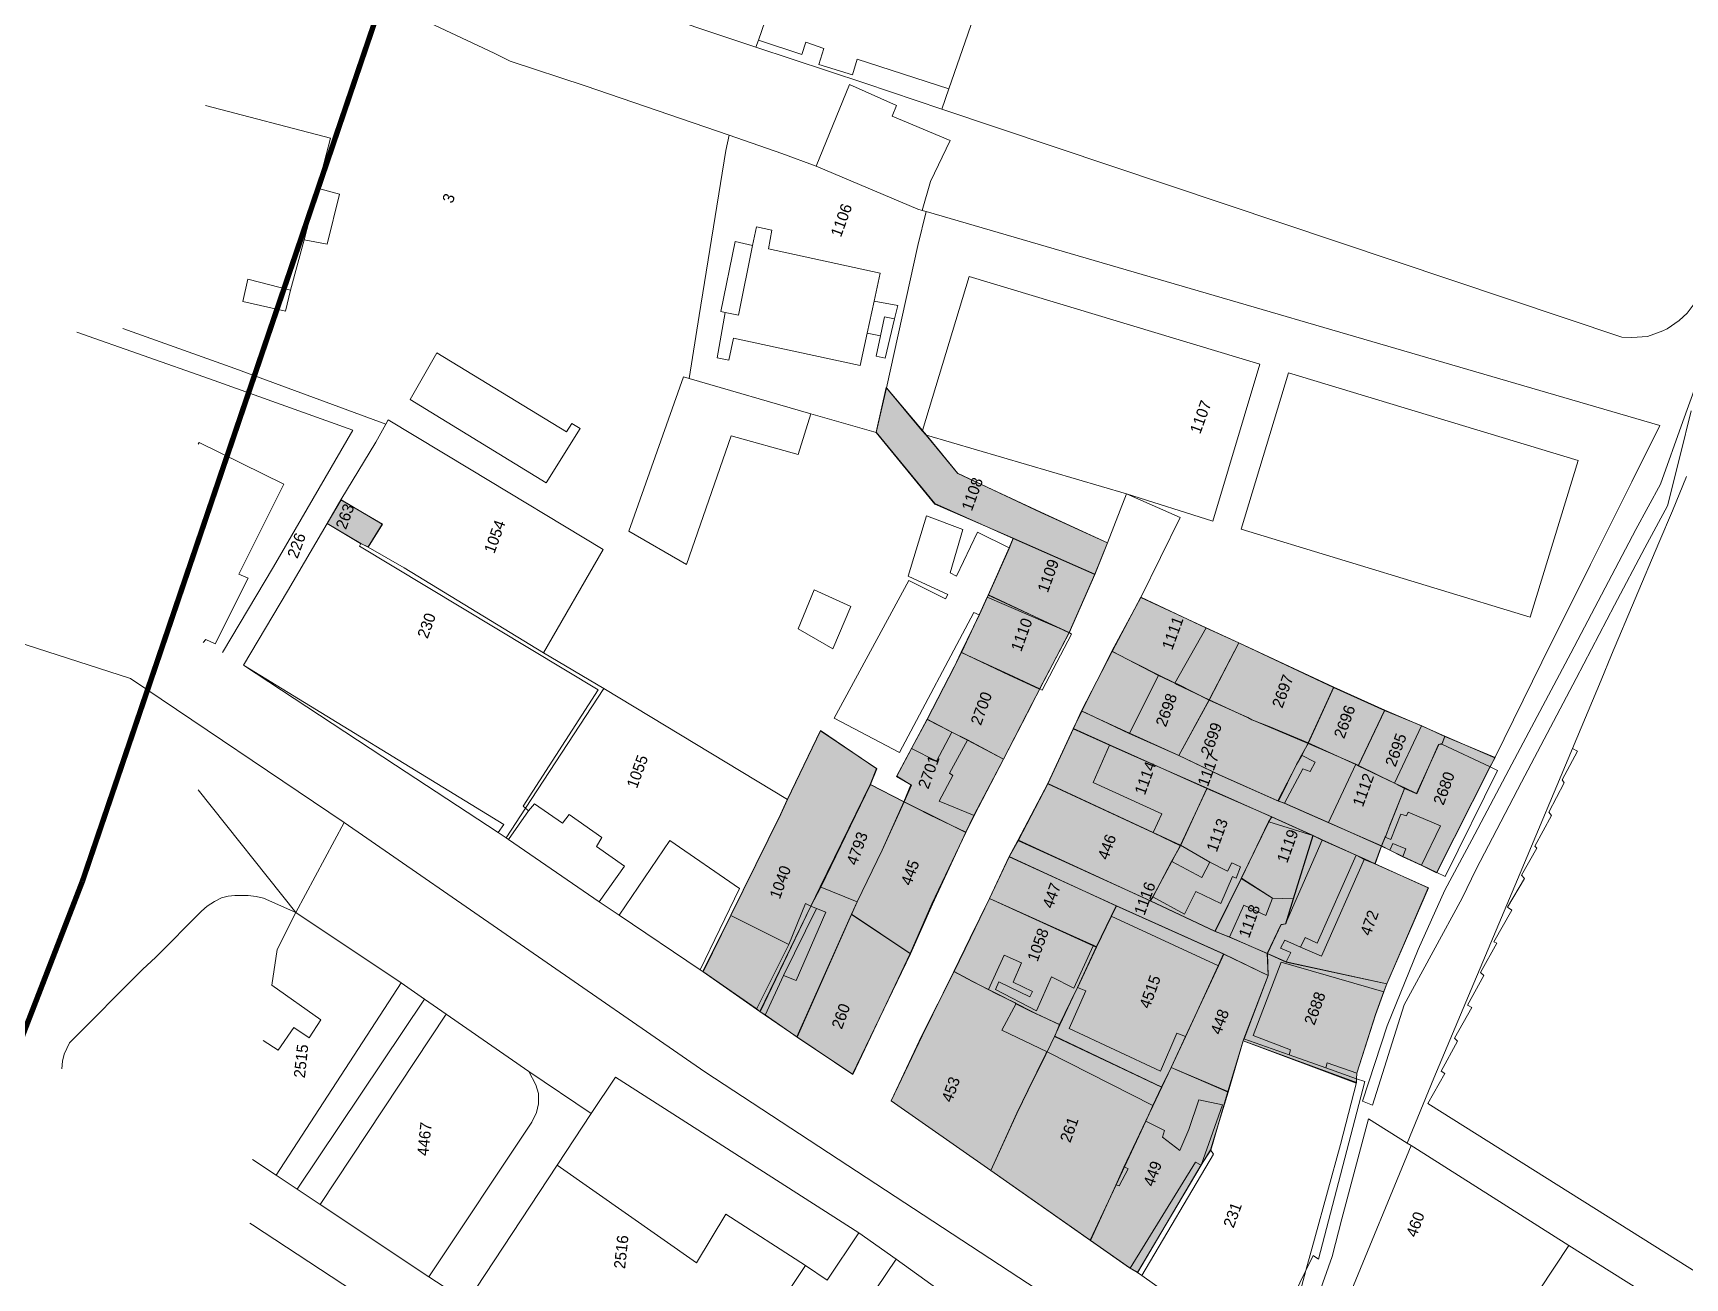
# Model space of a CAD drawing. Header units: metres. Extents: x -334221 to -333355, y -28172 to -27148.
# Drawn here: x -334085.6 to -333903, y -27950 to -27812.4 of the extents above; entities that cross this region are included whole.
import ezdxf

# ---------------------------------------------------------------- set-up
doc = ezdxf.new("R2010")
doc.units = ezdxf.units.M
doc.linetypes.add('DASHED', pattern=[1.524, 1.27, -0.254])
for name, color, linetype, lineweight, true_color in [('EB-01-HISTORY-1930S-GRID', 7, 'CONTINUOUS', 18, 0x8a7358), ('EB-01-HISTORY-1968-RIVER', 7, 'DASHED', 18, 0x62705d), ('EB-BASE-DIVIDING', 7, 'CONTINUOUS', 18, 0xc8bcac), ('EB-BASE-EASEMENTS', 7, 'CONTINUOUS', 18, 0x71806b), ('EB-BASE-PARCEL-NUMBERS', 7, 'CONTINUOUS', 9, 0x8a8d90), ('EB-BASE-PARCELS', 7, 'CONTINUOUS', 18, 0x8a8d90), ('EB-BASE-SECTIONS', 7, 'CONTINUOUS', 9, 0xded8cf), ('EB-BASE-SHEETS', 7, 'CONTINUOUS', 9, 0xded8cf), ('EB-BASE-STRUCTURES', 7, 'CONTINUOUS', 18, 0x4e504d)]:
    doc.layers.add(name, color=color, linetype=linetype, lineweight=lineweight, true_color=true_color)
doc.styles.add('OD-INTER', font='Inter.ttf')

msp = doc.modelspace()

# ---------------------------------------------------------------- hatches: boundary and pattern name
at = {"layer": 'EB-01-HISTORY-1930S-GRID', "transparency": 33554630}
for points in [[(-333966.8, -27868.75), (-333968.22, -27872.25), (-333977.25, -27868.27), (-333985.91, -27864.41), (-333992.39, -27856.52), (-333991.28, -27851.56), (-333987.29, -27856.37), (-333986.84, -27856.83), (-333983.38, -27861.06), (-333974.18, -27865.38), (-333966.8, -27868.75)], [(-334049.39, -27868.83), (-334053.1, -27866.59), (-334051.53, -27863.98), (-334047, -27866.69), (-334048.57, -27869.19), (-334049.39, -27868.83)], [(-333979.97, -27874.5), (-333977.66, -27869.36), (-333977.25, -27868.27), (-333968.22, -27872.25), (-333971.04, -27878.7), (-333979.97, -27874.5)], [(-333980.97, -27876.68), (-333980.07, -27874.72), (-333979.97, -27874.5), (-333971.04, -27878.7), (-333974.32, -27884.91), (-333977.69, -27883.35), (-333982.24, -27881.19), (-333982.97, -27880.83), (-333980.97, -27876.68)], [(-333955.93, -27878.12), (-333952.29, -27879.81), (-333955.57, -27886.13), (-333959.11, -27884.34), (-333959.39, -27884.22), (-333961.12, -27883.38), (-333966.3, -27880.75), (-333963.13, -27874.76), (-333955.93, -27878.12)], [(-333944.62, -27890.84), (-333948.91, -27889.03), (-333950.83, -27888.29), (-333951.28, -27888.06), (-333955.57, -27886.13), (-333952.29, -27879.81), (-333941.81, -27884.73), (-333944.62, -27890.84)], [(-333978.29, -27892.65), (-333982.29, -27890.51), (-333984.02, -27889.67), (-333986.75, -27888.25), (-333983.77, -27882.47), (-333982.97, -27880.83), (-333982.24, -27881.19), (-333977.69, -27883.35), (-333974.32, -27884.91), (-333975.12, -27886.55), (-333978.29, -27892.65)], [(-333959.11, -27884.34), (-333955.57, -27886.13), (-333958.93, -27892.23), (-333964.4, -27889.81), (-333969.68, -27887.29), (-333966.3, -27880.75), (-333961.12, -27883.38), (-333959.39, -27884.22), (-333959.11, -27884.34)], [(-333944.62, -27890.84), (-333941.81, -27884.73), (-333936.16, -27887.26), (-333939.07, -27893.37), (-333939.34, -27893.25), (-333944.62, -27890.84)], [(-333937.23, -27904.2), (-333938.41, -27903.72), (-333939.32, -27903.24), (-333943.06, -27901.56), (-333944.06, -27901.08), (-333948.62, -27899.03), (-333955.82, -27895.89), (-333964.2, -27892.15), (-333966.57, -27891.07), (-333970.58, -27889.26), (-333969.68, -27887.29), (-333964.4, -27889.81), (-333958.93, -27892.23), (-333954.47, -27894.38), (-333947.91, -27897.28), (-333947.27, -27897.52), (-333942.34, -27899.69), (-333936.51, -27902.23), (-333937.23, -27904.2)], [(-333944.62, -27890.84), (-333945.32, -27892.26), (-333945.91, -27893.24), (-333947.91, -27897.28), (-333954.47, -27894.38), (-333958.93, -27892.23), (-333955.57, -27886.13), (-333951.28, -27888.06), (-333950.83, -27888.29), (-333948.91, -27889.03), (-333944.62, -27890.84)], [(-333935.06, -27895.29), (-333939.07, -27893.37), (-333936.16, -27887.26), (-333932.06, -27888.96), (-333929.51, -27890.16), (-333929.81, -27890.92), (-333930.19, -27891.02), (-333932.6, -27896.49), (-333933.97, -27895.88), (-333935.06, -27895.29)], [(-333992.31, -27893.71), (-333993.02, -27895.46), (-333998.51, -27906.81), (-333999.6, -27908.88), (-334005.2, -27920.56), (-334005.65, -27920.22), (-334011.53, -27916.12), (-334008.44, -27909.9), (-334002.95, -27898.77), (-334002.24, -27897.13), (-333998.55, -27889.49), (-333992.31, -27893.71)], [(-333981.57, -27898.86), (-333982.47, -27900.72), (-333986.47, -27898.8), (-333989.29, -27897.37), (-333988.49, -27895.51), (-333990.12, -27894.57), (-333988.43, -27891.41), (-333986.75, -27888.25), (-333984.02, -27889.67), (-333982.29, -27890.51), (-333978.29, -27892.65), (-333981.57, -27898.86)], [(-333955.82, -27895.89), (-333958.73, -27902.22), (-333961.73, -27900.79), (-333973.39, -27895.38), (-333970.58, -27889.26), (-333966.57, -27891.07), (-333964.2, -27892.15), (-333955.82, -27895.89)], [(-333936.51, -27902.23), (-333942.34, -27899.69), (-333947.27, -27897.52), (-333947.91, -27897.28), (-333945.91, -27893.24), (-333945.32, -27892.26), (-333944.62, -27890.84), (-333939.34, -27893.25), (-333939.07, -27893.37), (-333935.06, -27895.29), (-333933.97, -27895.88), (-333935.59, -27899.93), (-333936.01, -27901.14), (-333936.1, -27901.25), (-333936.51, -27902.23)], [(-333936.51, -27902.23), (-333936.1, -27901.25), (-333936.01, -27901.14), (-333935.59, -27899.93), (-333933.97, -27895.88), (-333932.6, -27896.49), (-333930.19, -27891.02), (-333929.81, -27890.92), (-333929.51, -27890.16), (-333923.94, -27892.46), (-333924.54, -27893.55), (-333930.41, -27905.22), (-333932.05, -27904.39), (-333934.14, -27903.43), (-333935.6, -27902.71), (-333936.51, -27902.23)], [(-333998.51, -27906.81), (-333993.02, -27895.46), (-333989.29, -27897.37), (-333991.7, -27902.72), (-333994.5, -27908.4), (-333995.1, -27909.82), (-334001.13, -27923.37), (-334004.66, -27920.92), (-334005.2, -27920.56), (-333999.6, -27908.88), (-333998.51, -27906.81)], [(-333962.09, -27908.32), (-333976.66, -27901.59), (-333973.39, -27895.38), (-333961.73, -27900.79), (-333958.73, -27902.22), (-333959.71, -27903.97), (-333961.8, -27907.89), (-333962.09, -27908.32)], [(-333954.89, -27911.68), (-333962.09, -27908.32), (-333961.8, -27907.89), (-333959.71, -27903.97), (-333958.73, -27902.22), (-333955.82, -27895.89), (-333948.62, -27899.03), (-333949, -27899.57), (-333952, -27905.79), (-333954.89, -27911.68)], [(-333988.59, -27914.16), (-333995.1, -27909.82), (-333994.5, -27908.4), (-333991.7, -27902.72), (-333989.29, -27897.37), (-333986.47, -27898.8), (-333982.47, -27900.72), (-333986.17, -27908.69), (-333988.59, -27914.16)], [(-333948.62, -27899.03), (-333944.06, -27901.08), (-333946.25, -27908.1), (-333948.56, -27908.02), (-333952, -27905.79), (-333949, -27899.57), (-333948.62, -27899.03)], [(-333949.15, -27914.11), (-333949.05, -27916.55), (-333953.96, -27914.16), (-333965.81, -27908.86), (-333977.66, -27903.44), (-333976.66, -27901.59), (-333962.09, -27908.32), (-333954.89, -27911.68), (-333953.34, -27912.29), (-333949.15, -27914.11)], [(-333935.93, -27917.46), (-333947.05, -27915.07), (-333949.15, -27914.11), (-333947.65, -27910.94), (-333947.09, -27910.85), (-333946.25, -27908.1), (-333944.06, -27901.08), (-333943.06, -27901.56), (-333939.32, -27903.24), (-333938.41, -27903.72), (-333937.23, -27904.2), (-333931.3, -27906.86), (-333935.93, -27917.46)], [(-333977.66, -27903.44), (-333965.81, -27908.86), (-333966.41, -27910.06), (-333968.01, -27913.44), (-333968.37, -27913.21), (-333979.85, -27908.03), (-333977.66, -27903.44)], [(-333953.34, -27912.29), (-333954.89, -27911.68), (-333952, -27905.79), (-333948.56, -27908.02), (-333946.25, -27908.1), (-333947.09, -27910.85), (-333947.65, -27910.94), (-333949.15, -27914.11), (-333953.34, -27912.29)], [(-333970.31, -27918.24), (-333972.11, -27921.96), (-333974.75, -27920.75), (-333975.3, -27920.51), (-333976.93, -27919.68), (-333977.02, -27919.56), (-333979.21, -27918.49), (-333979.93, -27918.13), (-333981.75, -27917.17), (-333983.75, -27916.1), (-333981.95, -27912.39), (-333979.85, -27908.03), (-333968.37, -27913.21), (-333968.01, -27913.44), (-333970.11, -27917.92), (-333970.31, -27918.24)], [(-333988.59, -27914.16), (-333994.98, -27927.47), (-334001.13, -27923.37), (-333995.1, -27909.82), (-333988.59, -27914.16)], [(-333959.78, -27926.72), (-333960.78, -27928.9), (-333972.62, -27923.27), (-333972.11, -27921.96), (-333970.31, -27918.24), (-333970.11, -27917.92), (-333968.01, -27913.44), (-333966.41, -27910.06), (-333965.81, -27908.86), (-333953.96, -27914.16), (-333954.57, -27915.47), (-333958.18, -27923.34), (-333959.78, -27926.72)], [(-333953.48, -27929.38), (-333959.78, -27926.72), (-333958.18, -27923.34), (-333954.57, -27915.47), (-333953.96, -27914.16), (-333949.05, -27916.55), (-333951.7, -27923.56), (-333951.8, -27923.78), (-333953.48, -27929.38)], [(-333949.05, -27916.55), (-333949.15, -27914.11), (-333947.05, -27915.07), (-333935.93, -27917.46), (-333936.24, -27918.34), (-333937.17, -27920.86), (-333939.25, -27927.33), (-333939.27, -27928), (-333939.29, -27928.44), (-333951.8, -27923.78), (-333951.7, -27923.56), (-333949.05, -27916.55)], [(-333972.62, -27923.27), (-333973.51, -27925.01), (-333973.61, -27925.23), (-333975.61, -27929.27), (-333976.81, -27931.78), (-333979.71, -27938.12), (-333990.74, -27930.4), (-333987.33, -27923.19), (-333983.75, -27916.1), (-333981.75, -27917.17), (-333979.93, -27918.13), (-333979.21, -27918.49), (-333977.02, -27919.56), (-333976.93, -27919.68), (-333975.3, -27920.51), (-333974.75, -27920.75), (-333972.11, -27921.96), (-333972.62, -27923.27)], [(-333960.78, -27928.9), (-333961.78, -27930.98), (-333962.58, -27932.62), (-333964.98, -27937.75), (-333965.88, -27939.71), (-333968.69, -27945.83), (-333979.71, -27938.12), (-333976.81, -27931.78), (-333975.61, -27929.27), (-333973.61, -27925.23), (-333973.51, -27925.01), (-333972.62, -27923.27), (-333960.78, -27928.9)], [(-333956.45, -27937.49), (-333963.45, -27949.35), (-333964.36, -27948.87), (-333968.69, -27945.83), (-333965.88, -27939.71), (-333964.98, -27937.75), (-333962.58, -27932.62), (-333961.78, -27930.98), (-333960.78, -27928.9), (-333959.78, -27926.72), (-333953.48, -27929.38), (-333955.38, -27935.87), (-333956.45, -27937.49)]]:
    msp.add_hatch(color=256, dxfattribs=at).paths.add_polyline_path(points)

# ---------------------------------------------------------------- linework, layer by layer
at = {"layer": 'EB-01-HISTORY-1930S-GRID'}
for points in [[(-333966.8, -27868.75), (-333968.22, -27872.25), (-333977.25, -27868.27), (-333985.91, -27864.41), (-333992.39, -27856.52), (-333991.28, -27851.56), (-333987.29, -27856.37), (-333986.84, -27856.83), (-333983.38, -27861.06), (-333974.18, -27865.38), (-333966.8, -27868.75)], [(-334049.39, -27868.83), (-334053.1, -27866.59), (-334051.53, -27863.98), (-334047, -27866.69), (-334048.57, -27869.19), (-334049.39, -27868.83)], [(-333979.97, -27874.5), (-333977.66, -27869.36), (-333977.25, -27868.27), (-333968.22, -27872.25), (-333971.04, -27878.7), (-333979.97, -27874.5)], [(-333980.97, -27876.68), (-333980.07, -27874.72), (-333979.97, -27874.5), (-333971.04, -27878.7), (-333974.32, -27884.91), (-333977.69, -27883.35), (-333982.24, -27881.19), (-333982.97, -27880.83), (-333980.97, -27876.68)], [(-333955.93, -27878.12), (-333952.29, -27879.81), (-333955.57, -27886.13), (-333959.11, -27884.34), (-333959.39, -27884.22), (-333961.12, -27883.38), (-333966.3, -27880.75), (-333963.13, -27874.76), (-333955.93, -27878.12)], [(-333944.62, -27890.84), (-333948.91, -27889.03), (-333950.83, -27888.29), (-333951.28, -27888.06), (-333955.57, -27886.13), (-333952.29, -27879.81), (-333941.81, -27884.73), (-333944.62, -27890.84)], [(-333978.29, -27892.65), (-333982.29, -27890.51), (-333984.02, -27889.67), (-333986.75, -27888.25), (-333983.77, -27882.47), (-333982.97, -27880.83), (-333982.24, -27881.19), (-333977.69, -27883.35), (-333974.32, -27884.91), (-333975.12, -27886.55), (-333978.29, -27892.65)], [(-333959.11, -27884.34), (-333955.57, -27886.13), (-333958.93, -27892.23), (-333964.4, -27889.81), (-333969.68, -27887.29), (-333966.3, -27880.75), (-333961.12, -27883.38), (-333959.39, -27884.22), (-333959.11, -27884.34)], [(-333944.62, -27890.84), (-333941.81, -27884.73), (-333936.16, -27887.26), (-333939.07, -27893.37), (-333939.34, -27893.25), (-333944.62, -27890.84)], [(-333937.23, -27904.2), (-333938.41, -27903.72), (-333939.32, -27903.24), (-333943.06, -27901.56), (-333944.06, -27901.08), (-333948.62, -27899.03), (-333955.82, -27895.89), (-333964.2, -27892.15), (-333966.57, -27891.07), (-333970.58, -27889.26), (-333969.68, -27887.29), (-333964.4, -27889.81), (-333958.93, -27892.23), (-333954.47, -27894.38), (-333947.91, -27897.28), (-333947.27, -27897.52), (-333942.34, -27899.69), (-333936.51, -27902.23), (-333937.23, -27904.2)], [(-333944.62, -27890.84), (-333945.32, -27892.26), (-333945.91, -27893.24), (-333947.91, -27897.28), (-333954.47, -27894.38), (-333958.93, -27892.23), (-333955.57, -27886.13), (-333951.28, -27888.06), (-333950.83, -27888.29), (-333948.91, -27889.03), (-333944.62, -27890.84)], [(-333935.06, -27895.29), (-333939.07, -27893.37), (-333936.16, -27887.26), (-333932.06, -27888.96), (-333929.51, -27890.16), (-333929.81, -27890.92), (-333930.19, -27891.02), (-333932.6, -27896.49), (-333933.97, -27895.88), (-333935.06, -27895.29)], [(-333992.31, -27893.71), (-333993.02, -27895.46), (-333998.51, -27906.81), (-333999.6, -27908.88), (-334005.2, -27920.56), (-334005.65, -27920.22), (-334011.53, -27916.12), (-334008.44, -27909.9), (-334002.95, -27898.77), (-334002.24, -27897.13), (-333998.55, -27889.49), (-333992.31, -27893.71)], [(-333981.57, -27898.86), (-333982.47, -27900.72), (-333986.47, -27898.8), (-333989.29, -27897.37), (-333988.49, -27895.51), (-333990.12, -27894.57), (-333988.43, -27891.41), (-333986.75, -27888.25), (-333984.02, -27889.67), (-333982.29, -27890.51), (-333978.29, -27892.65), (-333981.57, -27898.86)], [(-333955.82, -27895.89), (-333958.73, -27902.22), (-333961.73, -27900.79), (-333973.39, -27895.38), (-333970.58, -27889.26), (-333966.57, -27891.07), (-333964.2, -27892.15), (-333955.82, -27895.89)], [(-333936.51, -27902.23), (-333942.34, -27899.69), (-333947.27, -27897.52), (-333947.91, -27897.28), (-333945.91, -27893.24), (-333945.32, -27892.26), (-333944.62, -27890.84), (-333939.34, -27893.25), (-333939.07, -27893.37), (-333935.06, -27895.29), (-333933.97, -27895.88), (-333935.59, -27899.93), (-333936.01, -27901.14), (-333936.1, -27901.25), (-333936.51, -27902.23)], [(-333936.51, -27902.23), (-333936.1, -27901.25), (-333936.01, -27901.14), (-333935.59, -27899.93), (-333933.97, -27895.88), (-333932.6, -27896.49), (-333930.19, -27891.02), (-333929.81, -27890.92), (-333929.51, -27890.16), (-333923.94, -27892.46), (-333924.54, -27893.55), (-333930.41, -27905.22), (-333932.05, -27904.39), (-333934.14, -27903.43), (-333935.6, -27902.71), (-333936.51, -27902.23)], [(-333998.51, -27906.81), (-333993.02, -27895.46), (-333989.29, -27897.37), (-333991.7, -27902.72), (-333994.5, -27908.4), (-333995.1, -27909.82), (-334001.13, -27923.37), (-334004.66, -27920.92), (-334005.2, -27920.56), (-333999.6, -27908.88), (-333998.51, -27906.81)], [(-333962.09, -27908.32), (-333976.66, -27901.59), (-333973.39, -27895.38), (-333961.73, -27900.79), (-333958.73, -27902.22), (-333959.71, -27903.97), (-333961.8, -27907.89), (-333962.09, -27908.32)], [(-333954.89, -27911.68), (-333962.09, -27908.32), (-333961.8, -27907.89), (-333959.71, -27903.97), (-333958.73, -27902.22), (-333955.82, -27895.89), (-333948.62, -27899.03), (-333949, -27899.57), (-333952, -27905.79), (-333954.89, -27911.68)], [(-333988.59, -27914.16), (-333995.1, -27909.82), (-333994.5, -27908.4), (-333991.7, -27902.72), (-333989.29, -27897.37), (-333986.47, -27898.8), (-333982.47, -27900.72), (-333986.17, -27908.69), (-333988.59, -27914.16)], [(-333948.62, -27899.03), (-333944.06, -27901.08), (-333946.25, -27908.1), (-333948.56, -27908.02), (-333952, -27905.79), (-333949, -27899.57), (-333948.62, -27899.03)], [(-333949.15, -27914.11), (-333949.05, -27916.55), (-333953.96, -27914.16), (-333965.81, -27908.86), (-333977.66, -27903.44), (-333976.66, -27901.59), (-333962.09, -27908.32), (-333954.89, -27911.68), (-333953.34, -27912.29), (-333949.15, -27914.11)], [(-333935.93, -27917.46), (-333947.05, -27915.07), (-333949.15, -27914.11), (-333947.65, -27910.94), (-333947.09, -27910.85), (-333946.25, -27908.1), (-333944.06, -27901.08), (-333943.06, -27901.56), (-333939.32, -27903.24), (-333938.41, -27903.72), (-333937.23, -27904.2), (-333931.3, -27906.86), (-333935.93, -27917.46)], [(-333977.66, -27903.44), (-333965.81, -27908.86), (-333966.41, -27910.06), (-333968.01, -27913.44), (-333968.37, -27913.21), (-333979.85, -27908.03), (-333977.66, -27903.44)], [(-333953.34, -27912.29), (-333954.89, -27911.68), (-333952, -27905.79), (-333948.56, -27908.02), (-333946.25, -27908.1), (-333947.09, -27910.85), (-333947.65, -27910.94), (-333949.15, -27914.11), (-333953.34, -27912.29)], [(-333970.31, -27918.24), (-333972.11, -27921.96), (-333974.75, -27920.75), (-333975.3, -27920.51), (-333976.93, -27919.68), (-333977.02, -27919.56), (-333979.21, -27918.49), (-333979.93, -27918.13), (-333981.75, -27917.17), (-333983.75, -27916.1), (-333981.95, -27912.39), (-333979.85, -27908.03), (-333968.37, -27913.21), (-333968.01, -27913.44), (-333970.11, -27917.92), (-333970.31, -27918.24)], [(-333988.59, -27914.16), (-333994.98, -27927.47), (-334001.13, -27923.37), (-333995.1, -27909.82), (-333988.59, -27914.16)], [(-333959.78, -27926.72), (-333960.78, -27928.9), (-333972.62, -27923.27), (-333972.11, -27921.96), (-333970.31, -27918.24), (-333970.11, -27917.92), (-333968.01, -27913.44), (-333966.41, -27910.06), (-333965.81, -27908.86), (-333953.96, -27914.16), (-333954.57, -27915.47), (-333958.18, -27923.34), (-333959.78, -27926.72)], [(-333953.48, -27929.38), (-333959.78, -27926.72), (-333958.18, -27923.34), (-333954.57, -27915.47), (-333953.96, -27914.16), (-333949.05, -27916.55), (-333951.7, -27923.56), (-333951.8, -27923.78), (-333953.48, -27929.38)], [(-333949.05, -27916.55), (-333949.15, -27914.11), (-333947.05, -27915.07), (-333935.93, -27917.46), (-333936.24, -27918.34), (-333937.17, -27920.86), (-333939.25, -27927.33), (-333939.27, -27928), (-333939.29, -27928.44), (-333951.8, -27923.78), (-333951.7, -27923.56), (-333949.05, -27916.55)], [(-333972.62, -27923.27), (-333973.51, -27925.01), (-333973.61, -27925.23), (-333975.61, -27929.27), (-333976.81, -27931.78), (-333979.71, -27938.12), (-333990.74, -27930.4), (-333987.33, -27923.19), (-333983.75, -27916.1), (-333981.75, -27917.17), (-333979.93, -27918.13), (-333979.21, -27918.49), (-333977.02, -27919.56), (-333976.93, -27919.68), (-333975.3, -27920.51), (-333974.75, -27920.75), (-333972.11, -27921.96), (-333972.62, -27923.27)], [(-333960.78, -27928.9), (-333961.78, -27930.98), (-333962.58, -27932.62), (-333964.98, -27937.75), (-333965.88, -27939.71), (-333968.69, -27945.83), (-333979.71, -27938.12), (-333976.81, -27931.78), (-333975.61, -27929.27), (-333973.61, -27925.23), (-333973.51, -27925.01), (-333972.62, -27923.27), (-333960.78, -27928.9)], [(-333956.45, -27937.49), (-333963.45, -27949.35), (-333964.36, -27948.87), (-333968.69, -27945.83), (-333965.88, -27939.71), (-333964.98, -27937.75), (-333962.58, -27932.62), (-333961.78, -27930.98), (-333960.78, -27928.9), (-333959.78, -27926.72), (-333953.48, -27929.38), (-333955.38, -27935.87), (-333956.45, -27937.49)]]:
    msp.add_lwpolyline(points, close=True, dxfattribs=at)
at = {"layer": 'EB-01-HISTORY-1968-RIVER', "const_width": 0.6}
for points in [[(-334080.15, -27906.15), (-334045.43, -27804.14), (-333981.04, -27600.82), (-333919.33, -27405.29)], [(-334220.52, -28171.28), (-334161.32, -28068.13), (-334114.17, -27993.87), (-334080.15, -27906.15)]]:
    msp.add_lwpolyline(points, dxfattribs=at)
at = {"layer": 'EB-BASE-DIVIDING'}
for points in [[(-333902.28, -27854.15), (-333903.49, -27859.11), (-333904.9, -27864.66), (-333907.4, -27869.31), (-333910.73, -27875.63), (-333914.99, -27883.74), (-333921.03, -27895.19), (-333926.02, -27904.8), (-333927.6, -27908.01), (-333933.99, -27919.79), (-333937.49, -27930.88), (-333938.59, -27930.43), (-333935.87, -27922.12), (-333932.46, -27913.69), (-333929.5, -27907.11), (-333926.51, -27901.56), (-333922.09, -27893.2), (-333915.58, -27880.93), (-333908.37, -27867.28), (-333905.64, -27862.26), (-333903.19, -27855.35), (-333901.79, -27851.46)], [(-334067.34, -27896.04), (-334056.56, -27909.58)], [(-333994.31, -27944.99), (-333990.16, -27947.89)]]:
    msp.add_lwpolyline(points, dxfattribs=at)
at = {"layer": 'EB-BASE-EASEMENTS'}
for points in [[(-334055.63, -27835.25), (-334053.1, -27835.75), (-334051.73, -27830.2), (-334054.14, -27829.56)], [(-334006.04, -27835.89), (-334007.96, -27835.46), (-334009.54, -27843.19), (-334009.08, -27843.29)], [(-334061.87, -27839.59), (-334062.42, -27842.07), (-334057.7, -27843.16), (-334057.13, -27840.81)], [(-333990.35, -27844), (-333990, -27842.53), (-333992.61, -27842.05)], [(-333991.91, -27845.87), (-333993.38, -27845.57)], [(-333955.47, -27904.03), (-333958.74, -27902.17)], [(-333945.45, -27913.41), (-333943.15, -27914.42), (-333938.37, -27903.67)], [(-333998.97, -27909.15), (-334002.63, -27916.56)], [(-333999.6, -27908.91), (-334000.18, -27908.6), (-334002.05, -27913.14)]]:
    msp.add_lwpolyline(points, dxfattribs=at)
at = {"layer": 'EB-BASE-PARCELS'}
for points in [[(-334075.8, -27798.82), (-334058.47, -27804.99), (-334045.39, -27809.6), (-334034.61, -27814.63), (-334032.84, -27815.5), (-334024.57, -27818.23), (-334008.65, -27823.7)], [(-334047.27, -27800.05), (-334005.69, -27813.98)], [(-333985.12, -27820.81), (-333909.94, -27846.02), (-333908.81, -27846.05), (-333907.11, -27845.94), (-333905.39, -27845.33), (-333904.92, -27845.11), (-333903.61, -27844.19), (-333902.7, -27843.35), (-333901.7, -27842.05), (-333885.13, -27801.63), (-333887.08, -27801.05), (-333886.71, -27800)], [(-333978.61, -27802), (-333984.35, -27818.59)], [(-334002.89, -27805.9), (-334005.41, -27813.19)], [(-334005.41, -27813.19), (-334005.69, -27813.98)], [(-334005.69, -27813.98), (-333993.63, -27817.96), (-333985.12, -27820.81)], [(-333984.35, -27818.59), (-333985.12, -27820.81)], [(-334008.65, -27823.7), (-334009, -27825.4), (-334011.96, -27843.64), (-334013.06, -27850.6)], [(-334008.65, -27823.7), (-334002.83, -27825.73), (-333999, -27827.13)], [(-333999, -27827.13), (-333987.77, -27831.86), (-333987.28, -27832.01)], [(-333991.25, -27851.62), (-333987.79, -27835.9), (-333986.87, -27832.13)], [(-333987.28, -27832.01), (-333986.87, -27832.13)], [(-333986.87, -27832.13), (-333905.72, -27855.79), (-333908.84, -27862.01), (-333913.39, -27871.14), (-333918.76, -27881.94), (-333923.98, -27892.51)], [(-334064.66, -27880.87), (-334059.03, -27871.39), (-334050.26, -27856.28), (-334066.11, -27850.61), (-334080.76, -27845.48)], [(-334075.68, -27845.05), (-334063.3, -27849.48), (-334046.6, -27855.62)], [(-334013.06, -27850.6), (-333999.6, -27854.48)], [(-333992.39, -27856.55), (-333991.25, -27851.62)], [(-333991.25, -27851.62), (-333987.25, -27856.33)], [(-333999.6, -27854.48), (-333992.39, -27856.55)], [(-334051.56, -27863.99), (-334047.7, -27857.62), (-334046.6, -27855.62)], [(-334046.6, -27855.62), (-334046.33, -27855.16), (-334037.34, -27860.57), (-334022.55, -27869.48), (-334029.15, -27880.89)], [(-333977.22, -27868.24), (-333985.9, -27864.46), (-333992.39, -27856.55)], [(-333987.25, -27856.33), (-333986.81, -27856.85)], [(-333986.81, -27856.85), (-333983.34, -27861.1), (-333974.19, -27865.34), (-333966.82, -27868.73)], [(-333902.79, -27861.4), (-333904.32, -27865.19), (-333905.83, -27868.74), (-333911.06, -27881.12), (-333912.23, -27883.93), (-333915.39, -27891.47)], [(-334053.1, -27866.61), (-334051.56, -27863.99)], [(-334051.56, -27863.99), (-334046.98, -27866.68), (-334048.56, -27869.24)], [(-333966.82, -27868.73), (-333964.69, -27863.32)], [(-333964.69, -27863.32), (-333958.76, -27865.93), (-333963.13, -27874.79)], [(-334053.1, -27866.61), (-334057.48, -27874.07), (-334062.35, -27882.25)], [(-334049.35, -27868.81), (-334053.1, -27866.61)], [(-334048.56, -27869.24), (-334049.35, -27868.81)], [(-334029.15, -27880.89), (-334044.57, -27871.51), (-334048.56, -27869.24)], [(-333980.01, -27874.53), (-333977.69, -27869.31)], [(-333977.69, -27869.31), (-333977.22, -27868.24)], [(-333977.22, -27868.24), (-333968.2, -27872.2)], [(-333968.2, -27872.2), (-333966.82, -27868.73)], [(-333971.03, -27878.67), (-333968.2, -27872.2)], [(-333980.11, -27874.76), (-333981.01, -27876.69)], [(-333980.01, -27874.53), (-333980.11, -27874.76)], [(-333971.03, -27878.67), (-333980.01, -27874.53)], [(-333966.32, -27880.71), (-333963.13, -27874.79)], [(-333963.13, -27874.79), (-333955.89, -27878.14)], [(-333981.01, -27876.69), (-333982.96, -27880.88)], [(-333974.28, -27884.87), (-333971.03, -27878.67)], [(-333955.89, -27878.14), (-333952.27, -27879.81)], [(-333955.56, -27886.11), (-333952.27, -27879.81)], [(-333952.27, -27879.81), (-333941.78, -27884.7)], [(-334034.17, -27900.77), (-334045.53, -27893.31), (-334062.35, -27882.25)], [(-334022.51, -27884.85), (-334029.15, -27880.89)], [(-333982.96, -27880.88), (-333983.77, -27882.44), (-333986.74, -27888.22)], [(-333982.96, -27880.88), (-333982.23, -27881.21), (-333977.69, -27883.3), (-333974.28, -27884.87)], [(-333966.32, -27880.71), (-333969.64, -27887.33)], [(-333961.15, -27883.39), (-333966.32, -27880.71)], [(-333959.37, -27884.26), (-333961.15, -27883.39)], [(-333955.56, -27886.11), (-333959.13, -27884.38), (-333959.37, -27884.26)], [(-334022.51, -27884.85), (-334031.15, -27898.07)], [(-334002.2, -27897.12), (-334022.51, -27884.85)], [(-333978.3, -27892.65), (-333975.13, -27886.51), (-333974.28, -27884.87)], [(-333955.56, -27886.11), (-333958.91, -27892.24)], [(-333944.62, -27890.9), (-333948.95, -27889.08), (-333950.82, -27888.29), (-333951.31, -27888.06), (-333955.56, -27886.11)], [(-333944.62, -27890.9), (-333941.78, -27884.7)], [(-333941.78, -27884.7), (-333936.14, -27887.22)], [(-333969.64, -27887.33), (-333970.61, -27889.3)], [(-333964.38, -27889.78), (-333969.64, -27887.33)], [(-333939.04, -27893.35), (-333936.14, -27887.22)], [(-333936.14, -27887.22), (-333932.09, -27888.97)], [(-333993.06, -27895.46), (-333992.35, -27893.67), (-333998.52, -27889.51), (-334002.2, -27897.12)], [(-333986.74, -27888.22), (-333988.48, -27891.46)], [(-333984.02, -27889.65), (-333986.74, -27888.22)], [(-333982.3, -27890.55), (-333984.02, -27889.65)], [(-333970.61, -27889.3), (-333973.39, -27895.33)], [(-333970.61, -27889.3), (-333966.57, -27891.1)], [(-333932.09, -27888.97), (-333929.51, -27890.12)], [(-333988.48, -27891.46), (-333990.11, -27894.51), (-333988.53, -27895.5)], [(-333978.3, -27892.65), (-333982.3, -27890.55)], [(-333966.57, -27891.1), (-333964.18, -27892.16)], [(-333958.91, -27892.24), (-333964.38, -27889.78)], [(-333945.35, -27892.21), (-333944.62, -27890.9)], [(-333939.35, -27893.21), (-333944.62, -27890.9)], [(-333929.84, -27890.98), (-333930.15, -27891.02), (-333932.63, -27896.46), (-333933.93, -27895.83)], [(-333915.39, -27891.47), (-333921.16, -27905.24), (-333930.72, -27927.89), (-333933.66, -27935.07)], [(-333929.51, -27890.12), (-333929.84, -27890.98)], [(-333929.51, -27890.12), (-333923.98, -27892.51)], [(-333981.55, -27898.87), (-333978.3, -27892.65)], [(-333964.18, -27892.16), (-333955.79, -27895.86)], [(-333958.91, -27892.24), (-333954.43, -27894.38), (-333947.95, -27897.25)], [(-333947.95, -27897.25), (-333945.92, -27893.29), (-333945.35, -27892.21)], [(-333939.04, -27893.35), (-333939.35, -27893.21)], [(-333935.06, -27895.29), (-333939.04, -27893.35)], [(-333923.98, -27892.51), (-333924.49, -27893.51)], [(-333924.49, -27893.51), (-333930.38, -27905.19)], [(-333998.56, -27906.76), (-333993.06, -27895.46)], [(-333989.32, -27897.37), (-333993.06, -27895.46)], [(-333988.53, -27895.5), (-333989.32, -27897.37)], [(-333973.39, -27895.33), (-333976.7, -27901.63)], [(-333961.75, -27900.77), (-333973.39, -27895.33)], [(-333958.74, -27902.17), (-333955.79, -27895.86)], [(-333955.79, -27895.86), (-333948.66, -27899.02)], [(-333933.93, -27895.83), (-333935.59, -27899.98), (-333936.04, -27901.12), (-333936.1, -27901.28)], [(-333933.93, -27895.83), (-333935.06, -27895.29)], [(-334031.15, -27898.07), (-334033.29, -27901.35)], [(-334008.44, -27909.91), (-334002.93, -27898.73), (-334002.2, -27897.12)], [(-333989.32, -27897.37), (-333991.73, -27902.69), (-333994.47, -27908.4)], [(-333989.32, -27897.37), (-333986.46, -27898.76), (-333982.46, -27900.76)], [(-333982.46, -27900.76), (-333981.55, -27898.87)], [(-333947.95, -27897.25), (-333947.23, -27897.53)], [(-333947.23, -27897.53), (-333942.38, -27899.64)], [(-333952.04, -27905.83), (-333948.97, -27899.57)], [(-333948.97, -27899.57), (-333948.66, -27899.02)], [(-333948.66, -27899.02), (-333944.09, -27901.09)], [(-333942.38, -27899.64), (-333936.49, -27902.26)], [(-334033.29, -27901.35), (-334034.17, -27900.77)], [(-334033.04, -27901.52), (-334033.29, -27901.35)], [(-334023.01, -27908.4), (-334033.04, -27901.52)], [(-333988.61, -27914.12), (-333986.21, -27908.64), (-333982.46, -27900.76)], [(-333976.7, -27901.63), (-333977.69, -27903.42)], [(-333962.05, -27908.32), (-333976.7, -27901.63)], [(-333958.74, -27902.17), (-333961.75, -27900.77)], [(-333959.7, -27903.95), (-333958.74, -27902.17)], [(-333944.09, -27901.09), (-333946.29, -27908.08)], [(-333944.09, -27901.09), (-333943.05, -27901.59)], [(-333943.05, -27901.59), (-333939.3, -27903.26)], [(-333936.49, -27902.26), (-333937.21, -27904.23)], [(-333936.1, -27901.28), (-333936.49, -27902.26)], [(-333935.6, -27902.69), (-333936.49, -27902.26)], [(-333977.69, -27903.42), (-333979.86, -27908.05)], [(-333965.85, -27908.86), (-333977.69, -27903.42)], [(-333961.8, -27907.87), (-333959.7, -27903.95)], [(-333939.3, -27903.26), (-333938.37, -27903.67)], [(-333938.37, -27903.67), (-333937.21, -27904.23)], [(-333937.21, -27904.23), (-333931.33, -27906.85), (-333935.93, -27917.47)], [(-333934.13, -27903.4), (-333935.6, -27902.69)], [(-333932.09, -27904.38), (-333934.13, -27903.4)], [(-333930.38, -27905.19), (-333932.09, -27904.38)], [(-333954.92, -27911.66), (-333952.04, -27905.83)], [(-333952.04, -27905.83), (-333948.54, -27908)], [(-334082.43, -27926.86), (-334082.36, -27926.01), (-334082.16, -27925.24), (-334081.59, -27924), (-334073.52, -27915.9), (-334072.03, -27914.54), (-334066.98, -27909.44), (-334066.35, -27908.9), (-334065.53, -27908.37), (-334064.76, -27907.98), (-334064.03, -27907.79), (-334063.3, -27907.71), (-334061.82, -27907.71), (-334060.92, -27907.81), (-334060.14, -27908), (-334056.56, -27909.58)], [(-333999.6, -27908.91), (-333998.56, -27906.76)], [(-333962.05, -27908.32), (-333961.8, -27907.87)], [(-333948.54, -27908), (-333946.29, -27908.08)], [(-334044.89, -27917.38), (-334056.56, -27909.58)], [(-334020.78, -27909.87), (-334023.01, -27908.4)], [(-334005.23, -27920.54), (-333999.6, -27908.91)], [(-333995.1, -27909.79), (-334001.17, -27923.33)], [(-333994.47, -27908.4), (-333995.1, -27909.79)], [(-333995.1, -27909.79), (-333988.61, -27914.12)], [(-333979.86, -27908.05), (-333981.97, -27912.38), (-333983.79, -27916.1)], [(-333968.4, -27913.26), (-333979.86, -27908.05)], [(-333966.41, -27910.01), (-333965.85, -27908.86)], [(-333965.85, -27908.86), (-333953.93, -27914.19)], [(-333954.92, -27911.66), (-333962.05, -27908.32)], [(-333946.29, -27908.08), (-333947.11, -27910.85)], [(-334011.85, -27915.92), (-334020.78, -27909.87)], [(-334011.52, -27916.14), (-334008.44, -27909.91)], [(-333968.05, -27913.41), (-333966.41, -27910.01)], [(-333953.33, -27912.33), (-333954.92, -27911.66)], [(-333947.11, -27910.85), (-333947.61, -27910.92), (-333949.11, -27914.11)], [(-333970.13, -27917.87), (-333968.05, -27913.41)], [(-333968.05, -27913.41), (-333968.4, -27913.26)], [(-333949.11, -27914.11), (-333953.33, -27912.33)], [(-333994.96, -27927.51), (-333988.61, -27914.12)], [(-333954.53, -27915.48), (-333953.93, -27914.19)], [(-333953.93, -27914.19), (-333949.03, -27916.56)], [(-333949.03, -27916.56), (-333949.11, -27914.11)], [(-333949.11, -27914.11), (-333947.03, -27915.05)], [(-333947.03, -27915.05), (-333935.93, -27917.47)], [(-334011.52, -27916.14), (-334011.85, -27915.92)], [(-334005.63, -27920.26), (-334011.52, -27916.14)], [(-333979.72, -27938.09), (-333990.72, -27930.41), (-333987.3, -27923.23), (-333983.79, -27916.1)], [(-333979.95, -27918.11), (-333981.72, -27917.21), (-333983.79, -27916.1)], [(-333958.16, -27923.29), (-333954.53, -27915.48)], [(-333949.03, -27916.56), (-333951.72, -27923.57)], [(-334042.34, -27919.16), (-334044.89, -27917.38)], [(-333976.91, -27919.64), (-333976.99, -27919.6), (-333979.21, -27918.48), (-333979.95, -27918.11)], [(-333972.07, -27922.01), (-333970.31, -27918.24), (-333970.13, -27917.87)], [(-333936.24, -27918.35), (-333937.16, -27920.9), (-333939.24, -27927.34)], [(-333935.93, -27917.47), (-333936.24, -27918.35)], [(-334042.34, -27919.16), (-334056.4, -27940.15)], [(-334042.34, -27919.16), (-334039.93, -27920.82)], [(-334005.23, -27920.54), (-334005.63, -27920.26)], [(-334004.66, -27920.93), (-334005.23, -27920.54)], [(-333972.07, -27922.01), (-333974.71, -27920.74), (-333975.25, -27920.48), (-333976.91, -27919.64)], [(-334039.93, -27920.82), (-334030.77, -27927.17)], [(-334001.17, -27923.33), (-334004.66, -27920.93)], [(-333972.65, -27923.29), (-333972.07, -27922.01)], [(-333994.96, -27927.51), (-334001.17, -27923.33)], [(-333973.49, -27925), (-333972.65, -27923.29)], [(-333960.82, -27928.89), (-333972.65, -27923.29)], [(-333959.76, -27926.71), (-333958.16, -27923.29)], [(-333951.79, -27923.76), (-333953.46, -27929.44)], [(-333951.72, -27923.57), (-333951.79, -27923.76)], [(-333951.79, -27923.76), (-333939.27, -27928.39)], [(-333979.72, -27938.09), (-333976.83, -27931.81), (-333975.57, -27929.24), (-333973.63, -27925.28), (-333973.49, -27925)], [(-334030.77, -27927.17), (-334023.88, -27931.79)], [(-334023.88, -27931.79), (-334021.21, -27927.8)], [(-334021.21, -27927.8), (-333994.31, -27944.99)], [(-333959.76, -27926.71), (-333960.82, -27928.89)], [(-333953.46, -27929.44), (-333959.76, -27926.71)], [(-333939.26, -27927.96), (-333939.27, -27928.39)], [(-333939.24, -27927.34), (-333939.26, -27927.96)], [(-333960.82, -27928.89), (-333961.78, -27930.93)], [(-333955.42, -27935.81), (-333953.46, -27929.44)], [(-333939.27, -27928.39), (-333941.05, -27935.22), (-333943.91, -27945.7), (-333944.86, -27949.16)], [(-333961.78, -27930.93), (-333962.58, -27932.64)], [(-334023.88, -27931.79), (-334027.67, -27937.53)], [(-333962.58, -27932.64), (-333964.94, -27937.7)], [(-333933.66, -27935.07), (-333937.96, -27932.4), (-333940.91, -27943.44), (-333941.97, -27947.61), (-333946.7, -27961.03), (-333944.99, -27962.21)], [(-333933.66, -27935.07), (-333933.22, -27935.35)], [(-333933.22, -27935.35), (-333932.92, -27935.53), (-333915.78, -27946.38)], [(-334058.73, -27938.63), (-334061.35, -27936.9)], [(-333956.43, -27937.52), (-333955.42, -27935.81)], [(-334056.4, -27940.15), (-334058.73, -27938.63)], [(-334027.67, -27937.53), (-334037.61, -27952.62)], [(-333968.73, -27945.81), (-333979.72, -27938.09)], [(-333964.94, -27937.7), (-333965.86, -27939.67)], [(-333963.47, -27949.38), (-333956.43, -27937.52)], [(-334053.87, -27941.85), (-334056.4, -27940.15)], [(-333965.86, -27939.67), (-333968.73, -27945.81)], [(-334041.83, -27949.84), (-334053.87, -27941.85)], [(-334057.8, -27976.16), (-334056.06, -27972.42), (-334053.52, -27967.86), (-334048.85, -27960.06), (-334045.12, -27954.77), (-334061.35, -27944.11), (-334061.63, -27943.92)], [(-333994.31, -27944.99), (-333997.8, -27950.22), (-334000.19, -27948.61)], [(-333964.31, -27948.88), (-333968.73, -27945.81)], [(-333915.78, -27946.38), (-333919.04, -27951.29)], [(-333915.78, -27946.38), (-333903.11, -27954.36)], [(-333993.54, -27952.89), (-333990.16, -27947.89)], [(-333990.16, -27947.89), (-333980.01, -27955.25)], [(-334037.61, -27952.62), (-334041.83, -27949.84)], [(-334000.19, -27948.61), (-334013.45, -27968.52)], [(-333963.47, -27949.38), (-333964.31, -27948.88)], [(-333963.01, -27949.7), (-333963.47, -27949.38)], [(-333945.74, -27952.19), (-333947.52, -27956.39), (-333948.84, -27959.52), (-333952.46, -27957.2), (-333963.01, -27949.7)], [(-333944.86, -27949.16), (-333945.62, -27951.92), (-333945.74, -27952.19)]]:
    msp.add_lwpolyline(points, dxfattribs=at)
at = {"layer": 'EB-BASE-SECTIONS'}
msp.add_lwpolyline([(-334059.21, -27917.62), (-334058.6, -27913.67), (-334056.56, -27909.58)], dxfattribs=at)
at = {"layer": 'EB-BASE-SHEETS'}
for points in [[(-334051.2, -27899.63), (-334074.83, -27883.72), (-334140.53, -27862.54)], [(-334056.56, -27909.58), (-334051.2, -27899.63)], [(-334051.2, -27899.63), (-334011.34, -27927.19), (-333934.63, -27977.41), (-333882.66, -28013.43), (-333877.31, -28017.15)]]:
    msp.add_lwpolyline(points, dxfattribs=at)
at = {"layer": 'EB-BASE-STRUCTURES'}
for points in [[(-334005.41, -27813.19), (-334000.6, -27814.79), (-334000.17, -27813.43), (-333998.18, -27814.13), (-333998.73, -27815.89), (-333995, -27817.01), (-333994.47, -27815.28), (-333984.35, -27818.59)], [(-333987.28, -27832.01), (-333986.37, -27828.8), (-333984.2, -27824.27), (-333990.63, -27821.58), (-333990.14, -27820.42), (-333995.32, -27818.11), (-333999, -27827.13)], [(-334066.52, -27820.41), (-334052.7, -27824.01), (-334054.14, -27829.56)], [(-334054.14, -27829.56), (-334055.63, -27835.25)], [(-334006.04, -27835.89), (-334005.62, -27833.84), (-334003.91, -27834.21), (-334004.3, -27836.25), (-333991.93, -27838.94), (-333992.61, -27842.05)], [(-334055.63, -27835.25), (-334057.13, -27840.81)], [(-334009.08, -27843.29), (-334007.61, -27843.59), (-334006.04, -27835.89)], [(-334057.13, -27840.81), (-334061.87, -27839.59)], [(-333964.69, -27863.32), (-333955.14, -27866.35), (-333949.95, -27848.99), (-333982.08, -27839.31), (-333987.25, -27856.33)], [(-333992.61, -27842.05), (-333993.38, -27845.57)], [(-333993.38, -27845.57), (-333994.16, -27849.16), (-334008.15, -27846.14), (-334008.66, -27848.56), (-334009.97, -27848.29), (-334009.08, -27843.29)], [(-333991.91, -27845.87), (-333992.39, -27848.11), (-333991.4, -27848.35), (-333990.35, -27844)], [(-333990.35, -27844), (-333991.45, -27843.76), (-333991.91, -27845.87)], [(-334025.11, -27856.1), (-334026.05, -27855.57), (-334026.63, -27856.48), (-334040.95, -27847.76), (-334043.9, -27852.92), (-334028.86, -27862.12)], [(-334013.06, -27850.6), (-334013.68, -27850.4), (-334019.72, -27867.47), (-334013.37, -27871.14), (-334008.4, -27856.92), (-334001.01, -27859), (-333999.6, -27854.48)], [(-333914.76, -27859.66), (-333946.79, -27849.97), (-333952.04, -27867.24), (-333920.08, -27876.94)], [(-334028.86, -27862.12), (-334025.11, -27856.1)], [(-333986.81, -27856.85), (-333964.69, -27863.32)], [(-334066.8, -27879.76), (-334066.51, -27879.44), (-334065.47, -27879.91), (-334061.83, -27872.63), (-334062.87, -27872.19), (-334057.88, -27862.27), (-334067.24, -27857.66), (-334067.34, -27857.85)], [(-333920.08, -27876.94), (-333914.76, -27859.66)], [(-333977.69, -27869.31), (-333981.17, -27867.55), (-333983.51, -27872.43), (-333984.21, -27872.05), (-333982.8, -27867.28), (-333986.81, -27865.76), (-333988.86, -27872.43), (-333984.46, -27874.47), (-333984.7, -27874.95), (-333988.78, -27872.91), (-333997.03, -27888.11), (-333989.79, -27891.93), (-333981.6, -27876.45), (-333981.01, -27876.69)], [(-334049.35, -27868.81), (-334049.51, -27869.1), (-334023.13, -27884.98), (-334031.41, -27897.85), (-334031.15, -27898.07)], [(-333999.22, -27873.95), (-334000.99, -27878.24), (-333997.18, -27880.44), (-333995.18, -27875.77)], [(-333995.18, -27875.77), (-333999.22, -27873.95)], [(-333971.03, -27878.67), (-333980.11, -27874.76)], [(-333971.03, -27878.67), (-333970.78, -27878.85), (-333974.02, -27885.02), (-333974.28, -27884.87)], [(-333955.89, -27878.14), (-333959.37, -27884.26)], [(-334034.17, -27900.77), (-334033.55, -27899.87), (-334062.35, -27882.25)], [(-333961.15, -27883.39), (-333964.38, -27889.78)], [(-333988.48, -27891.46), (-333985.72, -27892.87), (-333984.02, -27889.65)], [(-333935.06, -27895.29), (-333932.09, -27888.97)], [(-333982.3, -27890.55), (-333984.26, -27894.18), (-333983.91, -27894.45), (-333985.4, -27897.28), (-333981.55, -27898.87)], [(-333961.75, -27900.77), (-333960.79, -27898.69), (-333968.38, -27895.24), (-333966.57, -27891.1)], [(-333863.14, -27973.58), (-333931.4, -27930.71), (-333929.49, -27927.39), (-333929.91, -27927.13), (-333928.12, -27923.83), (-333928.45, -27923.47), (-333926.52, -27920.09), (-333927.01, -27919.83), (-333925.19, -27916.54), (-333925.56, -27916.22), (-333923.77, -27912.99), (-333924.07, -27912.83), (-333922.1, -27909.34), (-333922.58, -27909.02), (-333920.68, -27905.83), (-333921.03, -27905.46), (-333919.32, -27902.5), (-333919.54, -27902.27), (-333917.71, -27898.88), (-333918.02, -27898.49), (-333916.32, -27895.28), (-333916.54, -27894.93), (-333914.82, -27891.75), (-333915.39, -27891.47)], [(-333929.84, -27890.98), (-333924.49, -27893.51)], [(-333945.35, -27892.21), (-333943.83, -27892.97), (-333944.41, -27894.01), (-333945.2, -27893.72), (-333947.23, -27897.53)], [(-333939.35, -27893.21), (-333942.38, -27899.64)], [(-333924.49, -27893.51), (-333923.69, -27893.9), (-333929.45, -27905.6), (-333930.38, -27905.19)], [(-334030.81, -27898.37), (-334033.04, -27901.52)], [(-334031.15, -27898.07), (-334030.81, -27898.37)], [(-334030.81, -27898.37), (-334030.16, -27897.59), (-334027.06, -27899.74), (-334026.34, -27898.76), (-334022.73, -27901.31), (-334023.32, -27902.29), (-334020.22, -27904.48), (-334023.01, -27908.4)], [(-333932.09, -27904.38), (-333929.97, -27900.01), (-333933.54, -27898.49), (-333933.74, -27898.9), (-333934.36, -27898.74), (-333935.47, -27901.53), (-333936.1, -27901.28)], [(-333944.09, -27901.09), (-333948.97, -27899.57)], [(-334020.78, -27909.87), (-334015.19, -27901.64), (-334007.48, -27906.93), (-334011.85, -27915.92)], [(-333943.05, -27901.59), (-333947.11, -27910.85)], [(-333934.13, -27903.4), (-333933.83, -27902.56), (-333935.27, -27901.98), (-333935.6, -27902.69)], [(-333961.8, -27907.87), (-333958.28, -27909.78), (-333957.02, -27907.28), (-333954.26, -27908.61), (-333952.99, -27905.6), (-333952.56, -27905.8), (-333952.09, -27904.56), (-333953.05, -27904.12), (-333953.54, -27905.04), (-333955.47, -27904.03)], [(-333955.47, -27904.03), (-333956.36, -27905.73), (-333959.7, -27903.95)], [(-333945.45, -27913.41), (-333944.93, -27912.37), (-333943.61, -27912.98), (-333939.3, -27903.26)], [(-333998.56, -27906.76), (-333994.47, -27908.4)], [(-333948.54, -27908), (-333949.29, -27909.94), (-333951.73, -27908.77), (-333953.33, -27912.33)], [(-334002.63, -27916.56), (-334001.23, -27917.12), (-333997.95, -27909.55), (-333998.97, -27909.15)], [(-333998.97, -27909.15), (-333999.6, -27908.91)], [(-334002.05, -27913.14), (-334008.44, -27909.91)], [(-333966.41, -27910.01), (-333954.53, -27915.48)], [(-334005.63, -27920.26), (-334002.05, -27913.14)], [(-333979.95, -27918.11), (-333978.21, -27914.31), (-333976.31, -27915.14), (-333977.25, -27917.31), (-333975.11, -27918.34), (-333975.39, -27918.92), (-333978.8, -27917.24), (-333979.2, -27918.1), (-333974.67, -27920.46), (-333973.01, -27916.72), (-333970.54, -27917.94), (-333968.4, -27913.26)], [(-333947.03, -27915.05), (-333946.52, -27914.02), (-333947.67, -27913.53), (-333947.18, -27912.65), (-333945.45, -27913.41)], [(-333936.24, -27918.35), (-333947.61, -27915.08), (-333950.68, -27923.19), (-333946.55, -27924.78), (-333946.72, -27925.33)], [(-334004.66, -27920.93), (-334002.63, -27916.56)], [(-334060.15, -27923.73), (-334058.51, -27924.82), (-334056.78, -27922.29), (-334055.09, -27923.45), (-334053.79, -27921.44), (-334059.21, -27917.62)], [(-334044.89, -27917.38), (-334058.73, -27938.63)], [(-333970.13, -27917.87), (-333969.2, -27918.26), (-333971.05, -27922.41), (-333960.94, -27927.12), (-333959.12, -27922.93), (-333958.16, -27923.29)], [(-333973.49, -27925), (-333978.49, -27922.6), (-333976.91, -27919.64)], [(-334039.93, -27920.82), (-334053.87, -27941.85)], [(-333946.72, -27925.33), (-333951.72, -27923.57)], [(-333973.49, -27925), (-333961.78, -27930.93)], [(-333942.65, -27926.76), (-333946.72, -27925.33)], [(-333942.65, -27926.76), (-333942.51, -27926.22), (-333939.24, -27927.34)], [(-334030.77, -27927.17), (-334030.01, -27928.65), (-334029.73, -27929.61), (-334029.71, -27930.72), (-334029.93, -27931.71), (-334030.46, -27932.77), (-334041.83, -27949.84)], [(-333944.86, -27949.16), (-333944.05, -27947.51), (-333943.48, -27947.89), (-333938.34, -27928.28), (-333939.26, -27927.96)], [(-333939.26, -27927.96), (-333942.65, -27926.76)], [(-333962.58, -27932.64), (-333960.51, -27933.69), (-333960.73, -27934.43), (-333958.82, -27935.89), (-333957.8, -27933.57), (-333956.72, -27930.29), (-333954.08, -27930.86), (-333956.43, -27937.52)], [(-333933.22, -27935.35), (-333940.12, -27952.05), (-333938.61, -27952.94), (-333944.99, -27962.21)], [(-333956.43, -27937.52), (-333957.09, -27937.2), (-333964.31, -27948.88)], [(-333955.42, -27935.81), (-333955.07, -27936.31), (-333963.01, -27949.7)], [(-334000.19, -27948.61), (-334009.02, -27942.92), (-334012.25, -27948.32), (-334027.67, -27937.53)], [(-333965.86, -27939.67), (-333965.53, -27939.81), (-333964.51, -27937.93), (-333964.94, -27937.7)], [(-333945.74, -27952.19), (-333946.21, -27951.87), (-333944.86, -27949.16)]]:
    msp.add_lwpolyline(points, dxfattribs=at)

# ---------------------------------------------------------------- texts
at = {"layer": 'EB-BASE-PARCEL-NUMBERS', "style": 'OD-INTER'}
for s, rotation, p in [('3', 69.9902, (-334039.23, -27831.31)), ('1106', 69.9902, (-333996.28, -27835.05)), ('1107', 69.9902, (-333956.55, -27856.79)), ('1108', 69.9902, (-333981.81, -27865.31)), ('263', 69.9902, (-334051.01, -27867.35)), ('226', 69.9902, (-334056.37, -27870.56)), ('1054', 69.9902, (-334034.61, -27870.02)), ('1109', 69.9902, (-333973.41, -27874.34)), ('230', 69.9902, (-334041.99, -27879.41)), ('1110', 69.9902, (-333976.35, -27880.85)), ('1111', 69.9902, (-333959.65, -27880.67)), ('2697', 69.9902, (-333947.48, -27887.1)), ('2700', 69.9902, (-333980.81, -27889)), ('2698', 69.9902, (-333960.35, -27889.17)), ('2696', 69.9902, (-333940.64, -27890.47)), ('2699', 69.9902, (-333955.38, -27892.39)), ('2695', 69.9902, (-333934.97, -27893.59)), ('1055', 69.9902, (-334018.84, -27895.97)), ('2701', 69.9902, (-333986.62, -27896.03)), ('1114', 69.9902, (-333962.68, -27896.7)), ('1117', 69.9902, (-333955.71, -27895.77)), ('1112', 69.9902, (-333938.57, -27898.01)), ('2680', 69.9902, (-333929.65, -27897.82)), ('4793', 69.9902, (-333994.54, -27904.47)), ('1113', 69.9902, (-333954.73, -27903)), ('1119', 69.9902, (-333946.94, -27904.21)), ('446', 69.9902, (-333966.76, -27903.87)), ('445', 69.9902, (-333988.53, -27906.71)), ('1040', 69.9902, (-334003.04, -27908.2)), ('447', 69.9902, (-333972.87, -27909.24)), ('1116', 69.9902, (-333962.73, -27910)), ('1118', 69.9902, (-333951.16, -27912.51)), ('472', 69.9902, (-333937.74, -27912.26)), ('1058', 69.9902, (-333974.54, -27915.12)), ('4515', 69.9902, (-333962.16, -27920.31)), ('2688', 69.9902, (-333943.93, -27922.14)), ('260', 69.9902, (-333996.18, -27922.57)), ('448', 69.9902, (-333954.29, -27923.19)), ('2515', 83.9793, (-334055.55, -27927.93)), ('453', 69.9902, (-333984.03, -27930.66)), ('4467', 83.9793, (-334041.91, -27936.54)), ('261', 69.9902, (-333970.93, -27935.11)), ('449', 69.9902, (-333961.71, -27939.98)), ('231', 69.9902, (-333952.87, -27944.54)), ('460', 69.9902, (-333932.66, -27945.58)), ('2516', 83.9793, (-334020.15, -27949.02))]:
    msp.add_text(s, height=1.25, rotation=rotation, dxfattribs=at).set_placement(p)

doc.saveas('drawing.dxf')
